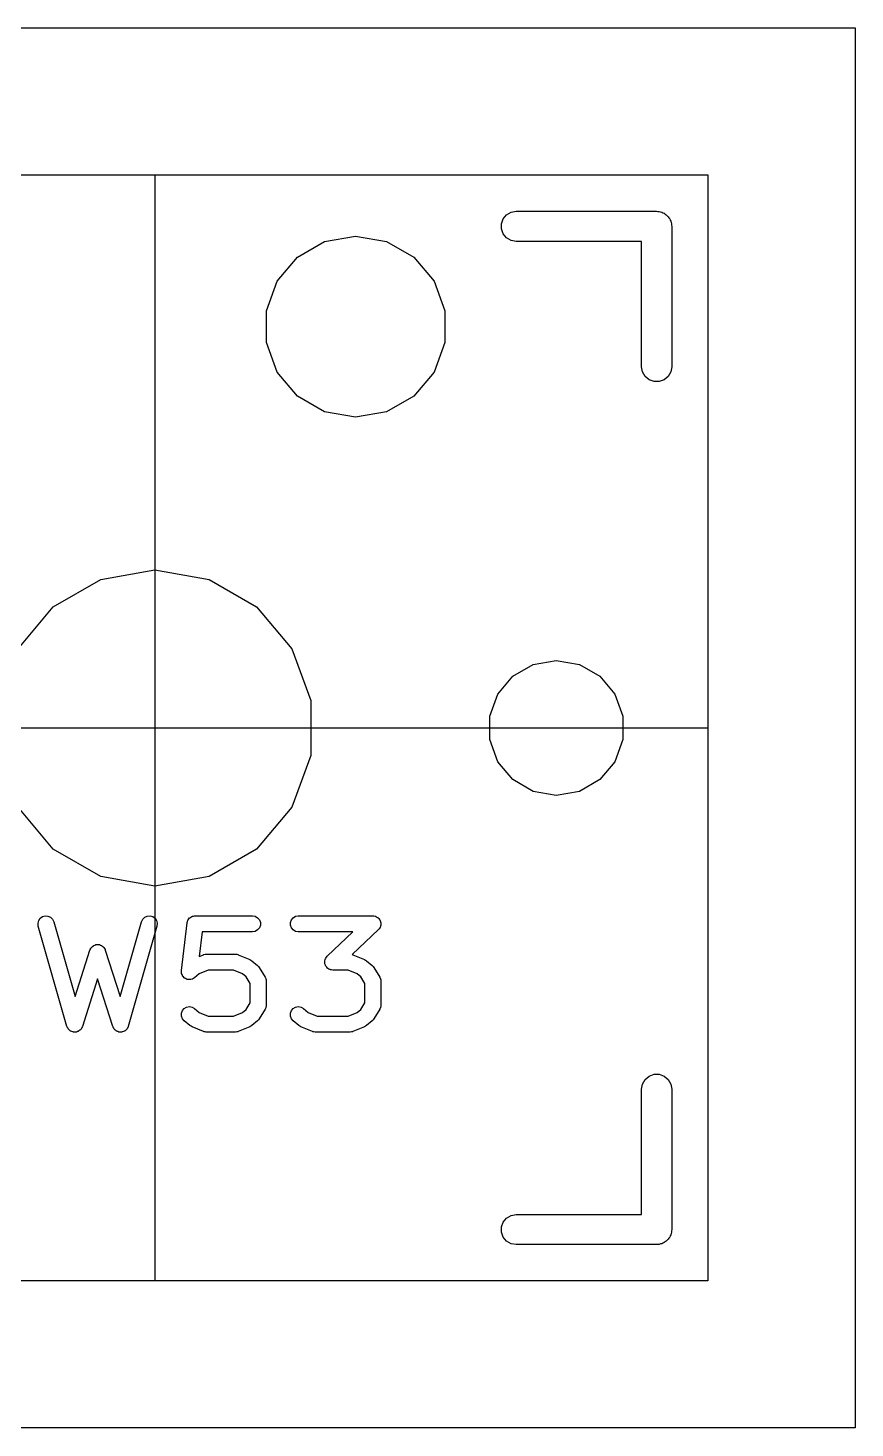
# Model space of a CAD drawing. Header units: millimetres. Extents: x 30 to 728, y -111 to 447.
# Drawn here: x 114.75 to 125.22, y 83.22 to 100.95 of the extents above; entities that cross this region are included whole.
import ezdxf

# ---------------------------------------------------------------- set-up
doc = ezdxf.new("R2010")
doc.units = ezdxf.units.MM
for name, color, linetype in [('BLACK', 7, 'Continuous'), ('プレート', 6, 'Continuous'), ('参照キーキャップ', 7, 'Continuous'), ('寸法', 21, 'Continuous')]:
    doc.layers.add(name, color=color, linetype=linetype)
doc.layers.add('補助線', color=4, linetype='Continuous', transparency=0.8)

# ---------------------------------------------------------------- blocks, each defined once
blk = doc.blocks.new('hhskb-F.SilkS')
at = {"layer": 'BLACK'}
for p, q in [((87.157, -129.555), (87.1995, -129.504)), ((87.1995, -129.504), (87.2568, -129.471)), ((87.2568, -129.471), (87.322, -129.459)), ((87.322, -129.459), (89.1, -129.459)), ((89.1, -129.459), (89.1164, -129.462)), ((89.1164, -129.462), (89.1331, -129.462)), ((89.1331, -129.462), (89.1487, -129.468)), ((89.1487, -129.468), (89.1652, -129.471)), ((89.1652, -129.471), (89.1796, -129.479)), ((89.1796, -129.479), (89.1953, -129.485)), ((89.1953, -129.485), (89.208, -129.496)), ((89.208, -129.496), (89.2225, -129.504)), ((89.2225, -129.504), (89.2332, -129.517)), ((89.2332, -129.517), (89.2459, -129.528)), ((89.2459, -129.528), (89.2543, -129.542)), ((89.2543, -129.542), (89.265, -129.555)), ((87.1344, -129.617), (87.157, -129.555)), ((87.1344, -129.683), (87.1344, -129.617)), ((87.157, -129.745), (87.1344, -129.683)), ((89.265, -129.555), (89.2707, -129.57)), ((89.2707, -129.57), (89.279, -129.585)), ((89.279, -129.585), (89.2819, -129.601)), ((89.2819, -129.601), (89.2876, -129.617)), ((89.2876, -129.617), (89.2876, -129.634)), ((89.2876, -129.634), (89.2905, -129.65)), ((89.2905, -129.65), (89.2905, -131.428)), ((84.5525, -130.041), (84.8976, -129.842)), ((84.8976, -129.842), (85.29, -129.773)), ((85.29, -129.773), (85.6824, -129.842)), ((85.6824, -129.842), (86.0275, -130.041)), ((87.1995, -129.796), (87.157, -129.745)), ((87.2568, -129.829), (87.1995, -129.796)), ((87.322, -129.84), (87.2568, -129.829)), ((88.9095, -129.84), (87.322, -129.84)), ((88.9095, -131.428), (88.9095, -129.84)), ((84.2964, -130.346), (84.5525, -130.041)), ((86.0275, -130.041), (86.2836, -130.346)), ((84.1601, -130.721), (84.2964, -130.346)), ((86.2836, -130.346), (86.4199, -130.721)), ((84.1601, -131.119), (84.1601, -130.721)), ((86.4199, -130.721), (86.4199, -131.119)), ((84.2964, -131.494), (84.1601, -131.119)), ((86.4199, -131.119), (86.2836, -131.494)), ((84.5525, -131.799), (84.2964, -131.494)), ((86.2836, -131.494), (86.0275, -131.799)), ((88.921, -131.493), (88.9095, -131.428)), ((88.9541, -131.55), (88.921, -131.493)), ((89.279, -131.493), (89.2459, -131.55)), ((89.2905, -131.428), (89.279, -131.493)), ((89.0048, -131.593), (88.9541, -131.55)), ((89.0669, -131.616), (89.0048, -131.593)), ((89.1331, -131.616), (89.0669, -131.616)), ((89.1953, -131.593), (89.1331, -131.616)), ((89.2459, -131.55), (89.1953, -131.593)), ((84.8976, -131.998), (84.5525, -131.799)), ((86.0275, -131.799), (85.6824, -131.998)), ((85.29, -132.067), (84.8976, -131.998)), ((85.6824, -131.998), (85.29, -132.067)), ((81.4634, -134.467), (82.0654, -134.119)), ((82.0654, -134.119), (82.75, -133.998)), ((82.75, -133.998), (83.4346, -134.119)), ((83.4346, -134.119), (84.0365, -134.467)), ((81.0166, -134.999), (81.4634, -134.467)), ((84.0365, -134.467), (84.4834, -134.999)), ((84.4834, -134.999), (84.7211, -135.652)), ((87.281, -135.346), (87.5379, -135.197)), ((87.5379, -135.197), (87.83, -135.146)), ((87.83, -135.146), (88.1221, -135.197)), ((88.1221, -135.197), (88.379, -135.346)), ((87.0903, -135.573), (87.281, -135.346)), ((88.379, -135.346), (88.5697, -135.573)), ((86.9888, -135.852), (87.0903, -135.573)), ((88.5697, -135.573), (88.6712, -135.852)), ((84.7211, -135.652), (84.7211, -136.348)), ((86.9888, -136.148), (86.9888, -135.852)), ((88.6712, -135.852), (88.6712, -136.148)), ((87.0903, -136.427), (86.9888, -136.148)), ((88.6712, -136.148), (88.5697, -136.427)), ((84.7211, -136.348), (84.4834, -137.001)), ((87.281, -136.654), (87.0903, -136.427)), ((88.5697, -136.427), (88.379, -136.654)), ((87.5379, -136.803), (87.281, -136.654)), ((87.83, -136.854), (87.5379, -136.803)), ((88.1221, -136.803), (87.83, -136.854)), ((88.379, -136.654), (88.1221, -136.803)), ((81.4634, -137.533), (81.0166, -137.001)), ((84.4834, -137.001), (84.0365, -137.533)), ((82.0654, -137.881), (81.4634, -137.533)), ((84.0365, -137.533), (83.4346, -137.881)), ((82.75, -138.002), (82.0654, -137.881)), ((83.4346, -137.881), (82.75, -138.002)), ((81.2784, -138.438), (81.2981, -138.409)), ((81.2981, -138.409), (81.3267, -138.388)), ((81.3267, -138.388), (81.3606, -138.378)), ((81.3606, -138.378), (81.3958, -138.381)), ((81.3958, -138.381), (81.428, -138.395)), ((81.428, -138.395), (81.4534, -138.42)), ((82.5952, -138.42), (82.6205, -138.395)), ((82.6205, -138.395), (82.6528, -138.381)), ((82.6528, -138.381), (82.688, -138.378)), ((82.688, -138.378), (82.7219, -138.388)), ((82.7219, -138.388), (82.7504, -138.409)), ((82.7504, -138.409), (82.7702, -138.438)), ((83.1796, -138.417), (83.1885, -138.405)), ((83.1885, -138.405), (83.1909, -138.404)), ((83.1909, -138.404), (83.1927, -138.402)), ((83.1927, -138.402), (83.2056, -138.394)), ((83.2056, -138.394), (83.218, -138.386)), ((83.218, -138.386), (83.2208, -138.385)), ((83.2208, -138.385), (83.2233, -138.384)), ((83.2233, -138.384), (83.2379, -138.381)), ((83.2379, -138.381), (83.2524, -138.378)), ((83.2524, -138.378), (83.2552, -138.378)), ((83.2552, -138.378), (83.258, -138.378)), ((83.258, -138.378), (83.9837, -138.378)), ((83.9837, -138.378), (84.0185, -138.384)), ((84.0185, -138.384), (84.049, -138.402)), ((84.049, -138.402), (84.0717, -138.429)), ((84.4763, -138.429), (84.499, -138.402)), ((84.499, -138.402), (84.5295, -138.384)), ((84.5295, -138.384), (84.5643, -138.378)), ((84.5643, -138.378), (85.5077, -138.378)), ((85.5077, -138.378), (85.522, -138.38)), ((85.522, -138.38), (85.5364, -138.382)), ((85.5364, -138.382), (85.5393, -138.383)), ((85.5393, -138.383), (85.5425, -138.384)), ((85.5425, -138.384), (85.555, -138.391)), ((85.555, -138.391), (85.568, -138.398)), ((85.568, -138.398), (85.5702, -138.4)), ((85.5702, -138.4), (85.573, -138.402)), ((85.573, -138.402), (85.5823, -138.413)), ((81.2698, -138.472), (81.2784, -138.438)), ((81.2735, -138.507), (81.2698, -138.472)), ((81.6363, -139.777), (81.2735, -138.507)), ((81.4534, -138.42), (81.4688, -138.452)), ((81.4688, -138.452), (81.7395, -139.399)), ((82.3091, -139.399), (82.5797, -138.452)), ((82.7751, -138.507), (82.4123, -139.777)), ((82.5797, -138.452), (82.5952, -138.42)), ((82.7702, -138.438), (82.7788, -138.472)), ((82.7788, -138.472), (82.7751, -138.507)), ((83.0846, -139.072), (83.1571, -138.467)), ((83.1571, -138.467), (83.1579, -138.465)), ((83.1579, -138.462), (83.163, -138.448)), ((83.1579, -138.465), (83.1579, -138.462)), ((83.163, -138.448), (83.1673, -138.434)), ((83.1673, -138.434), (83.169, -138.431)), ((83.169, -138.431), (83.17, -138.429)), ((83.17, -138.429), (83.1796, -138.417)), ((83.3481, -138.581), (83.3109, -138.892)), ((83.9837, -138.581), (83.3481, -138.581)), ((84.0185, -138.575), (83.9837, -138.581)), ((84.049, -138.557), (84.0185, -138.575)), ((84.0717, -138.53), (84.049, -138.557)), ((84.0717, -138.429), (84.0838, -138.462)), ((84.0838, -138.497), (84.0717, -138.53)), ((84.0838, -138.462), (84.0838, -138.497)), ((84.4642, -138.462), (84.4763, -138.429)), ((84.4642, -138.497), (84.4642, -138.462)), ((84.4763, -138.53), (84.4642, -138.497)), ((84.499, -138.557), (84.4763, -138.53)), ((84.5295, -138.575), (84.499, -138.557)), ((84.5643, -138.581), (84.5295, -138.575)), ((85.2537, -138.581), (84.5643, -138.581)), ((84.9296, -138.89), (85.2537, -138.581)), ((85.5778, -138.553), (85.248, -138.867)), ((85.5864, -138.541), (85.5778, -138.553)), ((85.5823, -138.413), (85.5923, -138.423)), ((85.5957, -138.53), (85.5864, -138.541)), ((85.5923, -138.423), (85.5936, -138.426)), ((85.5936, -138.426), (85.5957, -138.429)), ((85.5957, -138.429), (85.6007, -138.442)), ((85.5968, -138.527), (85.5957, -138.53)), ((85.5987, -138.525), (85.5968, -138.527)), ((85.6028, -138.511), (85.5987, -138.525)), ((85.6007, -138.442), (85.6065, -138.456)), ((85.6078, -138.497), (85.6028, -138.511)), ((85.6065, -138.456), (85.6067, -138.459)), ((85.6067, -138.459), (85.6078, -138.462)), ((85.6078, -138.462), (85.6078, -138.476)), ((85.6078, -138.476), (85.6087, -138.491)), ((85.6087, -138.491), (85.6078, -138.494)), ((85.6078, -138.494), (85.6078, -138.497)), ((81.9599, -138.766), (81.9701, -138.756)), ((81.9701, -138.756), (81.9738, -138.755)), ((81.9738, -138.755), (81.977, -138.752)), ((81.977, -138.752), (81.99, -138.748)), ((81.99, -138.748), (82.0027, -138.743)), ((82.0027, -138.743), (82.0068, -138.743)), ((82.0068, -138.743), (82.0106, -138.742)), ((82.0106, -138.742), (82.0243, -138.742)), ((82.0243, -138.742), (82.038, -138.742)), ((82.038, -138.742), (82.0418, -138.743)), ((82.0418, -138.743), (82.0459, -138.743)), ((82.0459, -138.743), (82.0585, -138.748)), ((82.0585, -138.748), (82.0716, -138.752)), ((82.0716, -138.752), (82.0748, -138.755)), ((82.0748, -138.755), (82.0785, -138.756)), ((82.0785, -138.756), (82.0887, -138.766)), ((81.7395, -139.399), (81.9275, -138.811)), ((81.9275, -138.811), (81.9294, -138.808)), ((81.9294, -138.808), (81.9303, -138.804)), ((81.9303, -138.804), (81.9376, -138.792)), ((81.9376, -138.792), (81.9439, -138.78)), ((81.9439, -138.78), (81.9469, -138.777)), ((81.9469, -138.777), (81.9491, -138.774)), ((81.9491, -138.774), (81.9599, -138.766)), ((82.0887, -138.766), (82.0995, -138.774)), ((82.0995, -138.774), (82.1016, -138.777)), ((82.1016, -138.777), (82.1046, -138.78)), ((82.1046, -138.78), (82.111, -138.792)), ((82.111, -138.792), (82.1183, -138.804)), ((82.1183, -138.804), (82.1192, -138.808)), ((82.1192, -138.808), (82.1211, -138.811)), ((82.1211, -138.811), (82.3091, -139.399)), ((83.3109, -138.892), (83.3641, -138.87)), ((83.3641, -138.87), (83.3664, -138.869)), ((83.3664, -138.869), (83.3684, -138.868)), ((83.3684, -138.868), (83.3835, -138.865)), ((83.3835, -138.865), (83.3985, -138.862)), ((83.3985, -138.862), (83.4008, -138.862)), ((83.4008, -138.862), (83.4031, -138.862)), ((83.4031, -138.862), (83.766, -138.862)), ((83.766, -138.862), (83.7683, -138.862)), ((83.7683, -138.862), (83.7706, -138.862)), ((83.7706, -138.862), (83.7856, -138.865)), ((83.7856, -138.865), (83.8007, -138.868)), ((83.8007, -138.868), (83.8028, -138.869)), ((83.8028, -138.869), (83.8051, -138.87)), ((83.8051, -138.87), (83.9502, -138.93)), ((83.9502, -138.93), (83.963, -138.938)), ((83.963, -138.938), (83.9762, -138.946)), ((84.8997, -138.946), (84.9046, -138.932)), ((84.9046, -138.932), (84.9087, -138.918)), ((84.9087, -138.918), (84.9106, -138.916)), ((84.9106, -138.916), (84.9117, -138.913)), ((84.9117, -138.913), (84.921, -138.901)), ((84.921, -138.901), (84.9296, -138.89)), ((85.248, -138.867), (85.2522, -138.868)), ((85.2522, -138.868), (85.2542, -138.869)), ((85.2542, -138.869), (85.2565, -138.87)), ((85.2565, -138.87), (85.4016, -138.93)), ((85.4016, -138.93), (85.4144, -138.938)), ((85.4144, -138.938), (85.4276, -138.946)), ((83.0854, -139.087), (83.0846, -139.072)), ((83.0853, -139.102), (83.0854, -139.087)), ((83.0863, -139.104), (83.0853, -139.102)), ((83.0865, -139.107), (83.0863, -139.104)), ((83.0923, -139.121), (83.0865, -139.107)), ((83.3113, -139.112), (83.2505, -139.162)), ((83.4235, -139.065), (83.3113, -139.112)), ((83.7457, -139.065), (83.4235, -139.065)), ((83.8579, -139.112), (83.7457, -139.065)), ((83.9054, -139.151), (83.8579, -139.112)), ((83.9762, -138.946), (84.0488, -139.006)), ((84.0488, -139.006), (84.0597, -139.019)), ((84.0597, -139.019), (84.0708, -139.032)), ((84.0708, -139.032), (84.1434, -139.153)), ((84.8987, -138.952), (84.8997, -138.949)), ((84.8997, -138.966), (84.8987, -138.952)), ((84.8997, -138.949), (84.8997, -138.946)), ((84.8997, -138.981), (84.8997, -138.966)), ((84.9008, -138.984), (84.8997, -138.981)), ((84.901, -138.987), (84.9008, -138.984)), ((84.9068, -139.001), (84.901, -138.987)), ((84.9117, -139.014), (84.9068, -139.001)), ((84.9138, -139.017), (84.9117, -139.014)), ((84.9151, -139.02), (84.9138, -139.017)), ((84.9251, -139.03), (84.9151, -139.02)), ((84.9344, -139.041), (84.9251, -139.03)), ((84.9372, -139.043), (84.9344, -139.041)), ((84.9394, -139.045), (84.9372, -139.043)), ((84.9524, -139.052), (84.9394, -139.045)), ((84.965, -139.059), (84.9524, -139.052)), ((84.9681, -139.059), (84.965, -139.059)), ((84.971, -139.061), (84.9681, -139.059)), ((84.9854, -139.062), (84.971, -139.061)), ((84.9997, -139.065), (84.9854, -139.062)), ((85.1971, -139.065), (84.9997, -139.065)), ((85.3093, -139.112), (85.1971, -139.065)), ((85.3569, -139.151), (85.3093, -139.112)), ((85.4276, -138.946), (85.5002, -139.006)), ((85.5002, -139.006), (85.5111, -139.019)), ((85.5111, -139.019), (85.5223, -139.032)), ((85.5223, -139.032), (85.5948, -139.153)), ((82.0243, -139.176), (81.8308, -139.78)), ((82.2178, -139.78), (82.0243, -139.176)), ((83.0973, -139.135), (83.0923, -139.121)), ((83.0992, -139.137), (83.0973, -139.135)), ((83.1004, -139.14), (83.0992, -139.137)), ((83.1104, -139.151), (83.1004, -139.14)), ((83.1199, -139.162), (83.1104, -139.151)), ((83.1225, -139.163), (83.1199, -139.162)), ((83.1245, -139.166), (83.1225, -139.163)), ((83.1376, -139.172), (83.1245, -139.166)), ((83.1504, -139.18), (83.1376, -139.172)), ((83.1533, -139.18), (83.1504, -139.18)), ((83.156, -139.182), (83.1533, -139.18)), ((83.1706, -139.183), (83.156, -139.182)), ((83.1851, -139.186), (83.1706, -139.183)), ((83.188, -139.185), (83.1851, -139.186)), ((83.191, -139.186), (83.188, -139.185)), ((83.2053, -139.182), (83.191, -139.186)), ((83.2199, -139.18), (83.2053, -139.182)), ((83.2225, -139.178), (83.2199, -139.18)), ((83.2254, -139.178), (83.2225, -139.178)), ((83.2377, -139.17), (83.2254, -139.178)), ((83.2505, -139.162), (83.2377, -139.17)), ((83.9547, -139.233), (83.9054, -139.151)), ((83.9547, -139.479), (83.9547, -139.233)), ((84.1434, -139.153), (84.1469, -139.162)), ((84.1469, -139.162), (84.1518, -139.17)), ((84.1518, -139.17), (84.1532, -139.178)), ((84.1532, -139.178), (84.156, -139.186)), ((84.156, -139.186), (84.1562, -139.196)), ((84.1562, -139.196), (84.1579, -139.205)), ((84.1579, -139.205), (84.1579, -139.508)), ((85.4061, -139.233), (85.3569, -139.151)), ((85.4061, -139.479), (85.4061, -139.233)), ((85.5948, -139.153), (85.5983, -139.162)), ((85.5983, -139.162), (85.6032, -139.17)), ((85.6032, -139.17), (85.6046, -139.178)), ((85.6046, -139.178), (85.6075, -139.186)), ((85.6075, -139.186), (85.6076, -139.196)), ((85.6076, -139.196), (85.6093, -139.205)), ((85.6093, -139.205), (85.6093, -139.508)), ((83.0853, -139.611), (83.0973, -139.578)), ((83.0854, -139.647), (83.0853, -139.611)), ((83.0976, -139.68), (83.0854, -139.647)), ((83.0973, -139.578), (83.1199, -139.551)), ((83.1199, -139.551), (83.1504, -139.533)), ((83.1504, -139.533), (83.1851, -139.527)), ((83.1851, -139.527), (83.2199, -139.533)), ((83.2199, -139.533), (83.2505, -139.551)), ((83.2505, -139.551), (83.3112, -139.601)), ((83.3112, -139.601), (83.4235, -139.648)), ((83.4235, -139.648), (83.7457, -139.648)), ((83.7457, -139.648), (83.8579, -139.601)), ((83.8579, -139.601), (83.9054, -139.562)), ((83.9054, -139.562), (83.9547, -139.479)), ((84.1434, -139.56), (84.0708, -139.681)), ((84.1469, -139.551), (84.1434, -139.56)), ((84.1518, -139.542), (84.1469, -139.551)), ((84.1532, -139.534), (84.1518, -139.542)), ((84.156, -139.527), (84.1532, -139.534)), ((84.1562, -139.517), (84.156, -139.527)), ((84.1579, -139.508), (84.1562, -139.517)), ((84.4642, -139.611), (84.4761, -139.578)), ((84.4643, -139.647), (84.4642, -139.611)), ((84.4765, -139.68), (84.4643, -139.647)), ((84.4761, -139.578), (84.4987, -139.551)), ((84.4987, -139.551), (84.5292, -139.533)), ((84.5292, -139.533), (84.5639, -139.527)), ((84.5639, -139.527), (84.5987, -139.533)), ((84.5987, -139.533), (84.6293, -139.551)), ((84.6293, -139.551), (84.6901, -139.601)), ((84.6901, -139.601), (84.8023, -139.648)), ((84.8023, -139.648), (85.1971, -139.648)), ((85.1971, -139.648), (85.3093, -139.601)), ((85.3093, -139.601), (85.3569, -139.562)), ((85.3569, -139.562), (85.4061, -139.479)), ((85.5948, -139.56), (85.5223, -139.681)), ((85.5983, -139.551), (85.5948, -139.56)), ((85.6032, -139.542), (85.5983, -139.551)), ((85.6046, -139.534), (85.6032, -139.542)), ((85.6075, -139.527), (85.6046, -139.534)), ((85.6076, -139.517), (85.6075, -139.527)), ((85.6093, -139.508), (85.6076, -139.517)), ((81.6388, -139.783), (81.6363, -139.777)), ((81.64, -139.788), (81.6388, -139.783)), ((81.6464, -139.798), (81.64, -139.788)), ((81.6517, -139.809), (81.6464, -139.798)), ((81.6558, -139.813), (81.6517, -139.809)), ((81.6588, -139.818), (81.6558, -139.813)), ((81.6684, -139.825), (81.6588, -139.818)), ((81.6771, -139.834), (81.6684, -139.825)), ((81.7972, -139.827), (81.7882, -139.835)), ((81.807, -139.82), (81.7972, -139.827)), ((81.8102, -139.816), (81.807, -139.82)), ((81.8143, -139.812), (81.8102, -139.816)), ((81.82, -139.801), (81.8143, -139.812)), ((81.8268, -139.791), (81.82, -139.801)), ((81.8281, -139.785), (81.8268, -139.791)), ((81.8308, -139.78), (81.8281, -139.785)), ((82.2204, -139.785), (82.2178, -139.78)), ((82.2218, -139.791), (82.2204, -139.785)), ((82.2286, -139.801), (82.2218, -139.791)), ((82.2342, -139.812), (82.2286, -139.801)), ((82.2384, -139.816), (82.2342, -139.812)), ((82.2416, -139.82), (82.2384, -139.816)), ((82.2514, -139.827), (82.2416, -139.82)), ((82.2603, -139.835), (82.2514, -139.827)), ((82.3802, -139.825), (82.3715, -139.834)), ((82.3898, -139.818), (82.3802, -139.825)), ((82.3928, -139.813), (82.3898, -139.818)), ((82.3968, -139.809), (82.3928, -139.813)), ((82.4021, -139.798), (82.3968, -139.809)), ((82.4086, -139.788), (82.4021, -139.798)), ((82.4098, -139.783), (82.4086, -139.788)), ((82.4123, -139.777), (82.4098, -139.783)), ((83.1204, -139.707), (83.0976, -139.68)), ((83.193, -139.767), (83.1204, -139.707)), ((83.2061, -139.775), (83.193, -139.767)), ((83.2189, -139.783), (83.2061, -139.775)), ((83.3641, -139.843), (83.2189, -139.783)), ((83.9502, -139.783), (83.8051, -139.843)), ((83.963, -139.775), (83.9502, -139.783)), ((83.9762, -139.767), (83.963, -139.775)), ((84.0488, -139.707), (83.9762, -139.767)), ((84.0597, -139.694), (84.0488, -139.707)), ((84.0708, -139.681), (84.0597, -139.694)), ((84.4992, -139.707), (84.4765, -139.68)), ((84.5718, -139.767), (84.4992, -139.707)), ((84.585, -139.775), (84.5718, -139.767)), ((84.5978, -139.783), (84.585, -139.775)), ((84.7429, -139.843), (84.5978, -139.783)), ((85.4016, -139.783), (85.2565, -139.843)), ((85.4144, -139.775), (85.4016, -139.783)), ((85.4276, -139.767), (85.4144, -139.775)), ((85.5002, -139.707), (85.4276, -139.767)), ((85.5111, -139.694), (85.5002, -139.707)), ((85.5223, -139.681), (85.5111, -139.694)), ((81.6822, -139.836), (81.6771, -139.834)), ((81.6867, -139.839), (81.6822, -139.836)), ((81.6983, -139.843), (81.6867, -139.839)), ((81.7093, -139.848), (81.6983, -139.843)), ((81.7149, -139.848), (81.7093, -139.848)), ((81.7203, -139.85), (81.7149, -139.848)), ((81.7324, -139.85), (81.7203, -139.85)), ((81.7445, -139.851), (81.7324, -139.85)), ((81.7499, -139.849), (81.7445, -139.851)), ((81.7556, -139.849), (81.7499, -139.849)), ((81.7668, -139.844), (81.7556, -139.849)), ((81.7785, -139.841), (81.7668, -139.844)), ((81.783, -139.838), (81.7785, -139.841)), ((81.7882, -139.835), (81.783, -139.838)), ((82.2656, -139.838), (82.2603, -139.835)), ((82.2701, -139.841), (82.2656, -139.838)), ((82.2818, -139.844), (82.2701, -139.841)), ((82.293, -139.849), (82.2818, -139.844)), ((82.2986, -139.849), (82.293, -139.849)), ((82.304, -139.851), (82.2986, -139.849)), ((82.3161, -139.85), (82.304, -139.851)), ((82.3283, -139.85), (82.3161, -139.85)), ((82.3336, -139.848), (82.3283, -139.85)), ((82.3392, -139.848), (82.3336, -139.848)), ((82.3503, -139.843), (82.3392, -139.848)), ((82.3619, -139.839), (82.3503, -139.843)), ((82.3663, -139.836), (82.3619, -139.839)), ((82.3715, -139.834), (82.3663, -139.836)), ((83.3664, -139.844), (83.3641, -139.843)), ((83.3684, -139.845), (83.3664, -139.844)), ((83.3835, -139.848), (83.3684, -139.845)), ((83.3985, -139.851), (83.3835, -139.848)), ((83.4008, -139.851), (83.3985, -139.851)), ((83.4031, -139.851), (83.4008, -139.851)), ((83.766, -139.851), (83.4031, -139.851)), ((83.7683, -139.851), (83.766, -139.851)), ((83.7706, -139.851), (83.7683, -139.851)), ((83.7856, -139.848), (83.7706, -139.851)), ((83.8007, -139.845), (83.7856, -139.848)), ((83.8028, -139.844), (83.8007, -139.845)), ((83.8051, -139.843), (83.8028, -139.844)), ((84.7452, -139.844), (84.7429, -139.843)), ((84.7473, -139.845), (84.7452, -139.844)), ((84.7624, -139.848), (84.7473, -139.845)), ((84.7774, -139.851), (84.7624, -139.848)), ((84.7797, -139.851), (84.7774, -139.851)), ((84.782, -139.851), (84.7797, -139.851)), ((85.2174, -139.851), (84.782, -139.851)), ((85.2197, -139.851), (85.2174, -139.851)), ((85.2221, -139.851), (85.2197, -139.851)), ((85.2371, -139.848), (85.2221, -139.851)), ((85.2522, -139.845), (85.2371, -139.848)), ((85.2542, -139.844), (85.2522, -139.845)), ((85.2565, -139.843), (85.2542, -139.844)), ((88.9095, -140.572), (88.921, -140.507)), ((88.921, -140.507), (88.9541, -140.45)), ((88.9541, -140.45), (89.0048, -140.407)), ((89.0048, -140.407), (89.0669, -140.384)), ((89.0669, -140.384), (89.1331, -140.384)), ((89.1331, -140.384), (89.1953, -140.407)), ((89.1953, -140.407), (89.2459, -140.45)), ((89.2459, -140.45), (89.279, -140.507)), ((89.279, -140.507), (89.2905, -140.572)), ((88.9095, -142.159), (88.9095, -140.572)), ((89.2905, -140.572), (89.2905, -142.35)), ((87.1344, -142.317), (87.157, -142.255)), ((87.157, -142.255), (87.1995, -142.204)), ((87.1995, -142.204), (87.2568, -142.171)), ((87.2568, -142.171), (87.322, -142.159)), ((87.322, -142.159), (88.9095, -142.159)), ((87.1344, -142.383), (87.1344, -142.317)), ((87.157, -142.445), (87.1344, -142.383)), ((87.1995, -142.496), (87.157, -142.445)), ((89.2332, -142.483), (89.2225, -142.496)), ((89.2459, -142.472), (89.2332, -142.483)), ((89.2543, -142.458), (89.2459, -142.472)), ((89.265, -142.445), (89.2543, -142.458)), ((89.2707, -142.43), (89.265, -142.445)), ((89.279, -142.415), (89.2707, -142.43)), ((89.2819, -142.399), (89.279, -142.415)), ((89.2876, -142.383), (89.2819, -142.399)), ((89.2905, -142.35), (89.2876, -142.366)), ((89.2876, -142.366), (89.2876, -142.383)), ((87.2568, -142.529), (87.1995, -142.496)), ((87.322, -142.54), (87.2568, -142.529)), ((89.1, -142.54), (87.322, -142.54)), ((89.1164, -142.538), (89.1, -142.54)), ((89.1331, -142.538), (89.1164, -142.538)), ((89.1487, -142.532), (89.1331, -142.538)), ((89.1652, -142.529), (89.1487, -142.532)), ((89.1796, -142.521), (89.1652, -142.529)), ((89.1953, -142.515), (89.1796, -142.521)), ((89.208, -142.504), (89.1953, -142.515)), ((89.2225, -142.496), (89.208, -142.504))]:
    blk.add_line(p, q, dxfattribs=at)

msp = doc.modelspace()

# ---------------------------------------------------------------- linework, layer by layer
at = {"layer": 'プレート'}
msp.add_lwpolyline([(109.358, 85.086), (109.358, 99.086), (123.358, 99.086), (123.358, 85.086)], close=True, dxfattribs=at)
at = {"layer": '参照キーキャップ', "color": 7}
msp.add_lwpolyline([(107.497, 100.947), (125.219, 100.947), (125.219, 83.225), (107.497, 83.225), (107.497, 100.947)], close=True, dxfattribs=at)
for points in [[(116.358, 93.086), (116.358, 91.086)], [(115.358, 92.086), (117.358, 92.086), (117.358, 92.086), (117.358, 92.086)]]:
    msp.add_lwpolyline(points, dxfattribs=at)
at = {"layer": '補助線'}
for p, q in [((116.358, 99.086), (116.358, 85.086)), ((109.358, 92.086), (123.358, 92.086))]:
    msp.add_line(p, q, dxfattribs=at)

# ---------------------------------------------------------------- block references
at = {"layer": '寸法', "linetype": 'ByBlock'}
msp.add_blockref('hhskb-F.SilkS', (33.608, 228.086), dxfattribs=at)

doc.saveas('drawing.dxf')
